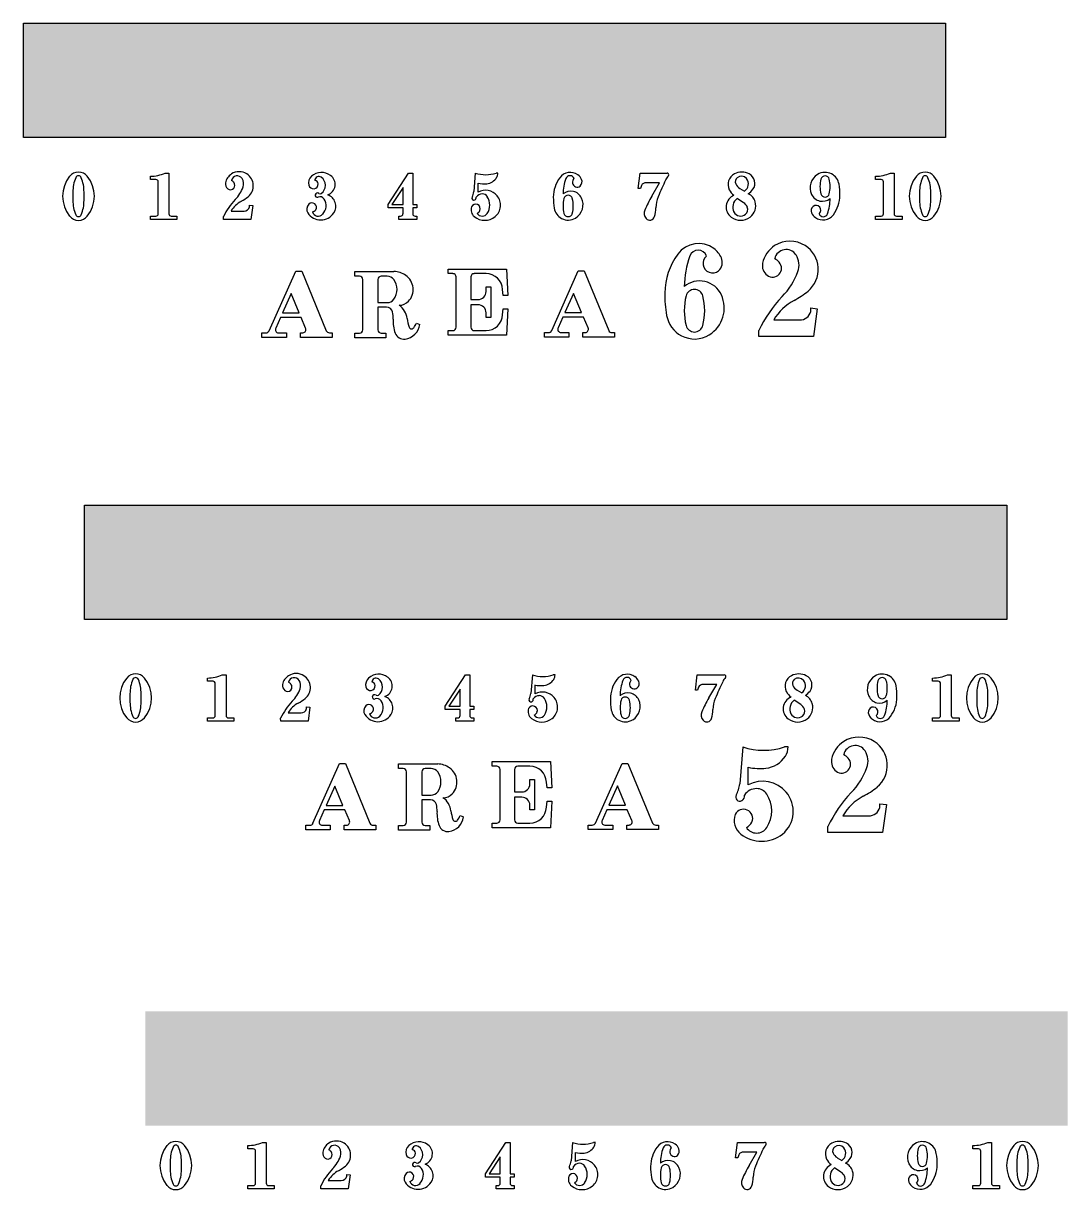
# Model space of a CAD drawing. Extents: x -30826 to 38793, y -30114 to 48793.
# Drawn here: x 15162 to 38793, y 10504 to 36911 of the extents above; entities that cross this region are included whole.
import ezdxf

# ---------------------------------------------------------------- set-up
doc = ezdxf.new("R2010")
doc.units = 13
doc.layers.add('APS_GEOMETRY', color=7, linetype='Continuous')

msp = doc.modelspace()

# ---------------------------------------------------------------- hatches: boundary and pattern name
at = {"true_color": 0xffffff}
h = msp.add_hatch(color=7, dxfattribs=at)
h.dxf.hatch_style = 1
h.paths.add_polyline_path([(36032, 36911), (15162, 36911), (15162, 34322), (36032, 34322)])
h = msp.add_hatch(color=7, dxfattribs=at)
h.dxf.hatch_style = 1
h.paths.add_polyline_path([(37415, 26005), (16545, 26005), (16545, 23416), (37415, 23416)])
h = msp.add_hatch(color=7, dxfattribs=at)
h.dxf.hatch_style = 1
h.paths.add_polyline_path([(38793, 14541), (17923, 14541), (17923, 11952), (38793, 11952)])

# ---------------------------------------------------------------- linework, layer by layer
for points in [[(15162, 36911), (36032, 36911), (36032, 34322), (15162, 34322)], [(16545, 26005), (37415, 26005), (37415, 23416), (16545, 23416)]]:
    msp.add_lwpolyline(points, close=True)
at = {"layer": 'APS_GEOMETRY', "ltscale": 1000}
for p, q in [((18036, 33374), (18036, 33447)), ((18162, 33374), (18036, 33374)), ((18215, 32597), (18215, 33321)), ((18372, 33521), (18456, 33521)), ((18456, 33521), (18456, 32597)), ((23417, 32807), (23879, 33521)), ((23879, 33521), (23973, 33521)), ((23973, 33521), (23973, 32807)), ((25388, 33521), (25356, 33101)), ((25451, 33090), (25451, 33290)), ((25902, 33521), (25860, 33521)), ((29076, 33174), (29118, 33521)), ((29118, 33521), (29727, 33521)), ((29559, 33300), (29255, 33300)), ((29381, 32996), (29559, 33300)), ((34446, 33374), (34446, 33447)), ((34572, 33374), (34446, 33374)), ((34625, 32597), (34625, 33321)), ((34782, 33521), (34866, 33521)), ((34866, 33521), (34866, 32597)), ((16284, 33090), (16284, 32901)), ((16536, 32901), (16536, 33090)), ((23753, 33195), (23501, 32807)), ((23753, 32807), (23753, 33195)), ((29129, 33174), (29076, 33174)), ((29150, 33237), (29129, 33174)), ((31377, 33174, 70000000), (31482, 33111, 70000000)), ((35443, 33090), (35443, 32901)), ((35695, 32901), (35695, 33090)), ((20281, 32754), (20281, 32796)), ((20281, 32796), (20354, 32786)), ((20354, 32786), (20312, 32471)), ((23417, 32733), (23417, 32807)), ((23501, 32807), (23753, 32807)), ((23973, 32807), (24068, 32807)), ((24068, 32807), (24068, 32733)), ((31461, 32849, 70000000), (31314, 32943, 70000000)), ((18036, 32471), (18036, 32544)), ((18036, 32544), (18162, 32544)), ((18509, 32544), (18635, 32544)), ((18635, 32544), (18635, 32471)), ((19693, 32471), (19693, 32539)), ((19861, 32660), (20155, 32660)), ((23753, 32733), (23417, 32733)), ((23658, 32471), (23658, 32544)), ((23658, 32544), (23700, 32544)), ((23753, 32597), (23753, 32733)), ((24068, 32733), (23973, 32733)), ((23973, 32733), (23973, 32597)), ((24026, 32544), (24068, 32544)), ((24068, 32544), (24068, 32471)), ((34446, 32471), (34446, 32544)), ((34446, 32544), (34572, 32544)), ((34919, 32544), (35045, 32544)), ((35045, 32544), (35045, 32471)), ((18635, 32471), (18036, 32471)), ((20312, 32471), (19693, 32471)), ((24068, 32471), (23658, 32471)), ((35045, 32471), (34446, 32471)), ((20725, 29950, -100000000), (21325, 31300, -100000000)), ((21325, 31300, -100000000), (21460, 31300, -100000000)), ((21460, 31300, -100000000), (22015, 29950, -100000000)), ((22661, 31187), (22661, 31292)), ((22661, 31292), (23546, 31292)), ((22766, 31187), (22661, 31187)), ((23396, 31187), (23261, 31187)), ((24777, 31243, -100000000), (24777, 31348, -100000000)), ((24777, 31348, -100000000), (26097, 31348, -100000000)), ((24882, 31243, -100000000), (24777, 31243, -100000000)), ((24957, 30028, -100000000), (24957, 31168, -100000000)), ((25287, 31168, -100000000), (25287, 30658, -100000000)), ((25632, 31243, -100000000), (25362, 31243, -100000000)), ((26097, 31348, -100000000), (26127, 30748, -100000000)), ((27117, 29955, -100000000), (27717, 31305, -100000000)), ((27717, 31305, -100000000), (27852, 31305, -100000000)), ((27852, 31305, -100000000), (28407, 29955, -100000000)), ((22841, 29972), (22841, 31112)), ((23186, 31112), (23186, 30587)), ((25632, 30838, -100000000), (25632, 30943, -100000000)), ((25632, 30943, -100000000), (25737, 30943, -100000000)), ((25737, 30943, -100000000), (25737, 30253, -100000000)), ((21220, 30790, -100000000), (21025, 30355, -100000000)), ((21400, 30355, -100000000), (21220, 30790, -100000000)), ((25287, 30658, -100000000), (25452, 30658, -100000000)), ((26022, 30748, -100000000), (26007, 30883, -100000000)), ((26127, 30748, -100000000), (26022, 30748, -100000000)), ((27612, 30795, -100000000), (27417, 30360, -100000000)), ((27792, 30360, -100000000), (27612, 30795, -100000000)), ((23186, 30587), (23396, 30587)), ((23381, 30482), (23186, 30482)), ((23186, 30482), (23186, 29972)), ((25452, 30538, -100000000), (25287, 30538, -100000000)), ((25287, 30538, -100000000), (25287, 30028, -100000000)), ((26007, 30313, -100000000), (26022, 30448, -100000000)), ((26022, 30448, -100000000), (26127, 30448, -100000000)), ((26127, 30448, -100000000), (26097, 29848, -100000000)), ((32981, 30386, -210000000), (32981, 30470, -210000000)), ((32981, 30470, -210000000), (33128, 30449, -210000000)), ((33128, 30449, -210000000), (33044, 29819, -210000000)), ((20980, 30250, -100000000), (20875, 30010, -100000000)), ((21445, 30250, -100000000), (20980, 30250, -100000000)), ((21025, 30355, -100000000), (21400, 30355, -100000000)), ((21550, 30010, -100000000), (21445, 30250, -100000000)), ((24056, 30122), (24131, 30092)), ((25632, 30253, -100000000), (25632, 30358, -100000000)), ((25737, 30253, -100000000), (25632, 30253, -100000000)), ((27372, 30255, -100000000), (27267, 30015, -100000000)), ((27837, 30255, -100000000), (27372, 30255, -100000000)), ((27417, 30360, -100000000), (27792, 30360, -100000000)), ((27942, 30015, -100000000), (27837, 30255, -100000000)), ((32141, 30197, -210000000), (32729, 30197, -210000000)), ((20560, 29800, -100000000), (20560, 29905, -100000000)), ((20560, 29905, -100000000), (20650, 29905, -100000000)), ((20935, 29905, -100000000), (21115, 29905, -100000000)), ((21115, 29905, -100000000), (21115, 29800, -100000000)), ((21430, 29800, -100000000), (21430, 29905, -100000000)), ((21430, 29905, -100000000), (21490, 29905, -100000000)), ((22090, 29905, -100000000), (22150, 29905, -100000000)), ((22150, 29905, -100000000), (22150, 29800, -100000000)), ((22661, 29792), (22661, 29897)), ((22661, 29897), (22766, 29897)), ((23261, 29897), (23366, 29897)), ((23366, 29897), (23366, 29792)), ((24777, 29848, -100000000), (24777, 29953, -100000000)), ((24777, 29953, -100000000), (24882, 29953, -100000000)), ((26097, 29848, -100000000), (24777, 29848, -100000000)), ((25362, 29953, -100000000), (25632, 29953, -100000000)), ((26952, 29805, -100000000), (26952, 29910, -100000000)), ((26952, 29910, -100000000), (27042, 29910, -100000000)), ((27327, 29910, -100000000), (27507, 29910, -100000000)), ((27507, 29910, -100000000), (27507, 29805, -100000000)), ((27822, 29805, -100000000), (27822, 29910, -100000000)), ((27822, 29910, -100000000), (27882, 29910, -100000000)), ((28482, 29910, -100000000), (28542, 29910, -100000000)), ((28542, 29910, -100000000), (28542, 29805, -100000000)), ((31805, 29819, -210000000), (31805, 29955, -210000000)), ((21115, 29800, -100000000), (20560, 29800, -100000000)), ((22150, 29800, -100000000), (21430, 29800, -100000000)), ((23366, 29792), (22661, 29792)), ((27507, 29805, -100000000), (26952, 29805, -100000000)), ((28542, 29805, -100000000), (27822, 29805, -100000000)), ((33044, 29819, -210000000), (31805, 29819, -210000000)), ((19328, 22014), (19328, 22088)), ((19454, 22014), (19328, 22014)), ((19506, 21237), (19506, 21962)), ((19664, 22161), (19748, 22161)), ((19748, 22161), (19748, 21237)), ((24708, 21447), (25170, 22161)), ((25170, 22161), (25265, 22161)), ((25265, 22161), (25265, 21447)), ((26680, 22161), (26648, 21741)), ((26743, 21731), (26743, 21930)), ((27194, 22161), (27152, 22161)), ((30368, 21815), (30410, 22161)), ((30410, 22161), (31019, 22161)), ((30851, 21941), (30546, 21941)), ((30672, 21636), (30851, 21941)), ((35738, 22014), (35738, 22088)), ((35864, 22014), (35738, 22014)), ((35917, 21237), (35917, 21962)), ((36074, 22161), (36158, 22161)), ((36158, 22161), (36158, 21237)), ((17575, 21731), (17575, 21542)), ((17827, 21542), (17827, 21731)), ((25044, 21836), (24792, 21447)), ((25044, 21447), (25044, 21836)), ((30420, 21815), (30368, 21815)), ((30441, 21878), (30420, 21815)), ((32669, 21815, 70000000), (32774, 21752, 70000000)), ((36734, 21731), (36734, 21542)), ((36986, 21542), (36986, 21731)), ((21573, 21395), (21573, 21437)), ((21573, 21437), (21646, 21426)), ((21646, 21426), (21604, 21111)), ((24708, 21374), (24708, 21447)), ((24792, 21447), (25044, 21447)), ((25265, 21447), (25359, 21447)), ((25359, 21447), (25359, 21374)), ((32753, 21489, 70000000), (32606, 21584, 70000000)), ((19328, 21111), (19328, 21185)), ((19328, 21185), (19454, 21185)), ((19800, 21185), (19926, 21185)), ((19926, 21185), (19926, 21111)), ((20985, 21111), (20984, 21179)), ((21153, 21300), (21447, 21300)), ((25044, 21374), (24708, 21374)), ((24950, 21111), (24950, 21185)), ((24950, 21185), (24992, 21185)), ((25044, 21237), (25044, 21374)), ((25359, 21374), (25265, 21374)), ((25265, 21374), (25265, 21237)), ((25317, 21185), (25359, 21185)), ((25359, 21185), (25359, 21111)), ((35738, 21111), (35738, 21185)), ((35738, 21185), (35864, 21185)), ((36211, 21185), (36337, 21185)), ((36337, 21185), (36337, 21111)), ((19926, 21111), (19328, 21111)), ((21604, 21111), (20985, 21111)), ((25359, 21111), (24950, 21111)), ((36337, 21111), (35738, 21111)), ((31439, 20529, -40000000), (31376, 19689, -40000000)), ((32468, 20529, -40000000), (32384, 20529, -40000000)), ((21716, 18800), (22316, 20150)), ((22316, 20150), (22451, 20150)), ((22451, 20150), (23006, 18800)), ((23653, 20038, 100000000), (23653, 20143, 100000000)), ((23653, 20143, 100000000), (24538, 20143, 100000000)), ((25768, 20093), (25768, 20198)), ((25768, 20198), (27088, 20198)), ((25873, 20093), (25768, 20093)), ((26623, 20093), (26353, 20093)), ((27088, 20198), (27118, 19598)), ((28109, 18805), (28709, 20155)), ((28709, 20155), (28844, 20155)), ((28844, 20155), (29399, 18805)), ((23758, 20038, 100000000), (23653, 20038, 100000000)), ((23833, 18823, 100000000), (23833, 19963, 100000000)), ((24178, 19963, 100000000), (24178, 19438, 100000000)), ((24388, 20038, 100000000), (24253, 20038, 100000000)), ((25948, 18878), (25948, 20018)), ((26278, 20018), (26278, 19508)), ((31565, 19668, -40000000), (31565, 20067, -40000000)), ((22211, 19640), (22016, 19205)), ((22391, 19205), (22211, 19640)), ((26623, 19688), (26623, 19793)), ((26623, 19793), (26728, 19793)), ((26728, 19793), (26728, 19103)), ((27013, 19598), (26998, 19733)), ((27118, 19598), (27013, 19598)), ((28604, 19645), (28409, 19210)), ((28784, 19210), (28604, 19645)), ((24178, 19438, 100000000), (24388, 19438, 100000000)), ((24373, 19333, 100000000), (24178, 19333, 100000000)), ((24178, 19333, 100000000), (24178, 18823, 100000000)), ((26278, 19508), (26443, 19508)), ((26443, 19388), (26278, 19388)), ((26278, 19388), (26278, 18878)), ((26998, 19163), (27013, 19298)), ((27013, 19298), (27118, 19298)), ((27118, 19298), (27088, 18698)), ((21971, 19100), (21866, 18860)), ((22436, 19100), (21971, 19100)), ((22016, 19205), (22391, 19205)), ((22541, 18860), (22436, 19100)), ((26623, 19103), (26623, 19208)), ((26728, 19103), (26623, 19103)), ((28364, 19105), (28259, 18865)), ((28829, 19105), (28364, 19105)), ((28409, 19210), (28784, 19210)), ((28934, 18865), (28829, 19105)), ((34543, 19158, 100000000), (34543, 19242, 100000000)), ((34543, 19242, 100000000), (34690, 19221, 100000000)), ((34690, 19221, 100000000), (34606, 18591, 100000000)), ((21551, 18650), (21551, 18755)), ((21551, 18755), (21641, 18755)), ((21926, 18755), (22106, 18755)), ((22106, 18755), (22106, 18650)), ((22421, 18650), (22421, 18755)), ((22421, 18755), (22481, 18755)), ((23081, 18755), (23141, 18755)), ((23141, 18755), (23141, 18650)), ((25048, 18973, 100000000), (25123, 18943, 100000000)), ((25768, 18698), (25768, 18803)), ((25768, 18803), (25873, 18803)), ((26353, 18803), (26623, 18803)), ((27944, 18655), (27944, 18760)), ((27944, 18760), (28034, 18760)), ((28319, 18760), (28499, 18760)), ((28499, 18760), (28499, 18655)), ((28814, 18655), (28814, 18760)), ((28814, 18760), (28874, 18760)), ((29474, 18760), (29534, 18760)), ((29534, 18760), (29534, 18655)), ((33703, 18969, 100000000), (34291, 18969, 100000000)), ((22106, 18650), (21551, 18650)), ((23141, 18650), (22421, 18650)), ((23653, 18643, 100000000), (23653, 18748, 100000000)), ((23653, 18748, 100000000), (23758, 18748, 100000000)), ((24358, 18643, 100000000), (23653, 18643, 100000000)), ((24253, 18748, 100000000), (24358, 18748, 100000000)), ((24358, 18748, 100000000), (24358, 18643, 100000000)), ((27088, 18698), (25768, 18698)), ((28499, 18655), (27944, 18655)), ((29534, 18655), (28814, 18655)), ((33367, 18591, 100000000), (33367, 18727, 100000000)), ((34606, 18591, 100000000), (33367, 18591, 100000000)), ((20238, 11427), (20238, 11501)), ((20364, 11427), (20238, 11427)), ((20417, 10650), (20417, 11375)), ((20574, 11574), (20658, 11574)), ((20658, 11574), (20658, 10650)), ((25619, 10860), (26081, 11574)), ((26081, 11574), (26175, 11574)), ((26175, 11574), (26175, 10860)), ((27590, 11574), (27559, 11154)), ((28105, 11574), (28063, 11574)), ((31278, 11228), (31320, 11574)), ((31320, 11574), (31929, 11574)), ((36649, 11427), (36649, 11501)), ((36775, 11427), (36649, 11427)), ((36827, 10650), (36827, 11375)), ((36985, 11574), (37069, 11574)), ((37069, 11574), (37069, 10650)), ((18486, 11144), (18486, 10955)), ((18738, 10955), (18738, 11144)), ((25955, 11249), (25703, 10860)), ((25955, 10860), (25955, 11249)), ((27653, 11144), (27653, 11343)), ((31331, 11228), (31278, 11228)), ((31352, 11291), (31331, 11228)), ((31761, 11354), (31457, 11354)), ((31583, 11049), (31761, 11354)), ((33579, 11228, 70000000), (33684, 11165, 70000000)), ((37645, 11144), (37645, 10955)), ((37897, 10955), (37897, 11144)), ((22483, 10808), (22483, 10850)), ((22483, 10850), (22557, 10839)), ((22557, 10839), (22515, 10524)), ((25619, 10787), (25619, 10860)), ((25703, 10860), (25955, 10860)), ((26175, 10860), (26270, 10860)), ((26270, 10860), (26270, 10787)), ((33663, 10902, 70000000), (33516, 10997, 70000000)), ((20238, 10524), (20238, 10598)), ((20238, 10598), (20364, 10598)), ((20711, 10598), (20837, 10598)), ((20837, 10598), (20837, 10524)), ((21895, 10524), (21895, 10592)), ((22063, 10713), (22357, 10713)), ((25955, 10787), (25619, 10787)), ((25860, 10524), (25860, 10598)), ((25860, 10598), (25902, 10598)), ((25955, 10650), (25955, 10787)), ((26270, 10787), (26175, 10787)), ((26175, 10787), (26175, 10650)), ((26228, 10598), (26270, 10598)), ((26270, 10598), (26270, 10524)), ((36649, 10524), (36649, 10598)), ((36649, 10598), (36775, 10598)), ((37121, 10598), (37247, 10598)), ((37247, 10598), (37247, 10524)), ((20837, 10524), (20238, 10524)), ((22515, 10524), (21895, 10524)), ((26270, 10524), (25860, 10524)), ((37247, 10524), (36649, 10524))]:
    msp.add_line(p, q, dxfattribs=at)
for centre, radius, start, end in [((16410, 33283), 258, 39.4246, 140.5742), ((20045, 33228), 323, 57.5159, 122.4861), ((31419, 33176, 70000000), 365, 62.5665, 117.4358), ((33302, 33222, 70000000), 315, 61.9351, 121.8855), ((35569, 33283), 258, 39.4246, 140.5742), ((16767, 32996), 717, 140.978, 219.022), ((17102, 33101), 818, 157.3554, 180.7336), ((16410, 33390), 68.1, 22.4033, 157.5972), ((15717, 33101), 818, 359.2637, 22.6421), ((16052, 32996), 717, 320.9786, 39.0222), ((18011, 34365), 918, 271.5435, 293.1341), ((18162, 33322), 52.2, 359.7005, 90.3046), ((19872, 33275), 139, 169.3831, 232.6883), ((20037, 33240), 308, 122.4778, 168.7585), ((19848, 33244), 101, 232.83, 41.4123), ((20001, 33323), 133, 32.8971, 166.8312), ((19777, 33182), 196, 41.4311, 61.2341), ((19935, 33279), 212, 339.7593, 32.9212), ((20048, 33231), 318, 309.2954, 57.7117), ((21819, 33295), 204, 131.6561, 193.2898), ((21724, 33272), 107, 193.2578, 3.8034), ((21911, 33192), 342, 53.7708, 131.8132), ((21849, 33352), 92.1, 53.456, 179.6753), ((21752, 33274), 78.6, 3.5851, 86.4052), ((21768, 33243), 229, 306.5093, 53.4905), ((21964, 33265), 253, 290.0746, 53.6638), ((25624, 34216), 734, 251.2211, 288.7777), ((25581, 33856), 581, 257.0875, 276.8888), ((25613, 33586), 308, 276.8946, 326.626), ((25715, 33520), 187, 326.281, 0.3156), ((27910, 32968), 756, 143.6671, 179.4651), ((27537, 33239), 295, 54.2129, 143.2789), ((28398, 33041), 1024, 159.7935, 179.5949), ((27532, 33359), 101, 20.5623, 159.436), ((27694, 33311), 108, 129.0946, 309.0946), ((27559, 33272), 256, 23.4103, 53.9084), ((27673, 33323), 131, 312.9406, 22.8714), ((29245, 33198), 103, 84.3647, 157.5628), ((35611, 30508), 6568, 154.2316, 157.8405), ((30059, 33190), 403, 138.2047, 154.4181), ((29730, 33483), 37.9, 318.3432, 94.7888), ((31375, 33263, 70000000), 268, 117.5391, 206.6032), ((31385, 33328, 70000000), 113, 128.7858, 205.224), ((31501, 33381, 70000000), 241, 204.9714, 239.0062), ((31408, 33299, 70000000), 150, 39.7575, 128.8194), ((31374, 33272, 70000000), 194, 303.9833, 39.1627), ((31479, 33290, 70000000), 236, 324.5354, 62.7195), ((33323, 33187, 70000000), 357, 121.7716, 204.5865), ((33865, 33217, 70000000), 677, 165.6392, 194.3612), ((33304, 33361, 70000000), 97.5, 14.1252, 165.8748), ((32742, 33217, 70000000), 677, 345.639, 14.361), ((33304, 33217, 70000000), 319, 9.4445, 62.6087), ((34422, 34365), 918, 271.5435, 293.1341), ((34573, 33322), 52.2, 359.7005, 90.3046), ((35926, 32996), 717, 140.978, 219.022), ((36261, 33101), 818, 157.3554, 180.7336), ((35569, 33390), 68.1, 22.4033, 157.5972), ((34877, 33101), 818, 359.2637, 22.6421), ((35211, 32996), 717, 320.9786, 39.0222), ((19410, 33464), 769, 315.223, 340.3853), ((21812, 33018), 46.2, 167.7312, 292.6446), ((21819, 33017), 53.1, 52.8446, 168.2719), ((21877, 33094), 44, 233.3907, 306.5921), ((21955, 32768), 277, 327.1248, 69.7475), ((24975, 33158), 386, 331.663, 351.464), ((25543, 32889), 159, 89.1721, 147.4334), ((25614, 32783), 348, 39.9377, 117.9798), ((25543, 32906), 143, 33.9535, 88.824), ((27548, 32842), 270, 24.551, 130.0882), ((27490, 32920), 97.5, 14.1267, 165.8733), ((27694, 33311), 108, 309.0946410001939, 309.0946429999847), ((31353, 32752, 70000000), 288, 112.9442, 232.5058), ((31470, 33315, 70000000), 376, 207.2247, 232.3882), ((31287, 33432, 70000000), 474, 305.9917, 324.0003), ((31460, 32796, 70000000), 274, 15.6984, 67.149), ((33245, 33151, 70000000), 270, 204.551, 310.0882), ((33304, 33073, 70000000), 97.5, 194.1267, 345.8733), ((32883, 33025, 70000000), 756, 323.6671, 359.4651), ((32299, 33033, 70000000), 1341, 359.354, 10.1733), ((17102, 32891), 818, 179.2651, 202.6435), ((15717, 32891), 818, 337.3554, 0.7336), ((21061, 31883), 1517, 136.7663, 154.4031), ((20381, 32346), 607, 118.4204, 148.9166), ((19616, 33765), 1004, 298.2781, 309.0976), ((20160, 32785), 125, 267.8483, 345.8915), ((21733, 32705), 159, 134.9731, 213.0136), ((21692, 32745), 102, 327.9947, 134.6889), ((21873, 32872), 112, 33.0769, 112.7216), ((21731, 32780), 281, 316.5861, 33.022), ((25484, 32687), 192, 159.3478, 232.545), ((25398, 32712), 103, 336.5804, 155.4953), ((25355, 32953), 46.4, 151.4036, 298.5935), ((25348, 32966), 61.5, 298.4677, 8.4017), ((25373, 32796), 344, 326.6842, 33.3155), ((25627, 32791), 334, 309.6171, 40.2247), ((28495, 32960), 1341, 179.354, 190.1733), ((28051, 32775), 677, 165.639, 194.361), ((26928, 32775), 677, 345.6392, 14.3612), ((27470, 32806), 357, 301.7716, 24.5865), ((31800, 31589), 2798, 149.8265, 157.0423), ((30162, 32722), 687, 157.4358, 179.0267), ((31455, 32748, 70000000), 241, 125.8127, 207.0465), ((31349, 32673, 70000000), 209, 19.8865, 57.4435), ((31410, 32782, 70000000), 325, 307.4235, 15.7082), ((33120, 32670, 70000000), 131, 132.9406, 202.8714), ((33099, 32682, 70000000), 108, 309.0946, 129.0946), ((32395, 32951, 70000000), 1024, 339.7935, 359.5949), ((36261, 32891), 818, 179.2651, 202.6435), ((34877, 32891), 818, 337.3554, 0.7336), ((16410, 32708), 258, 219.4241, 320.5759), ((16410, 32602), 68.1, 202.4119, 337.5881), ((18162, 32597), 52.2, 269.6962, 0.3038), ((18508, 32597), 52.2, 179.7005, 270.3046), ((21893, 32809), 350, 212.9674, 327.0321), ((21677, 32755), 119, 283.2657, 327.8129), ((21835, 32682), 138, 198.0954, 316.2961), ((23700, 32597), 52.2, 269.6962, 0.3038), ((24025, 32597), 52.2, 179.7005, 270.3046), ((25603, 32834), 382, 231.782, 308.2179), ((25364, 32736), 145, 297.1011, 332.8989), ((25545, 32684), 139, 213.6642, 326.3321), ((27489, 32775), 319, 189.4445, 242.6087), ((27491, 32770), 315, 241.9351, 301.8855), ((27490, 32631), 97.5, 194.1252, 345.8748), ((29387, 32611), 178, 156.9767, 221.9468), ((29338, 32565), 111, 221.393, 343.6587), ((28671, 32758), 805, 343.8223, 358.2399), ((31393, 32805, 70000000), 354, 232.5892, 307.4089), ((31393, 32718, 70000000), 171, 207.3768, 310.0025), ((31411, 32695, 70000000), 142, 310.1014, 20.0305), ((33234, 32720, 70000000), 256, 203.4103, 233.9084), ((33256, 32753, 70000000), 295, 234.2129, 323.2789), ((33262, 32633, 70000000), 101, 200.5623, 339.436), ((34573, 32597), 52.2, 269.6962, 0.3038), ((34919, 32597), 52.2, 179.7005, 270.3046), ((35569, 32708), 258, 219.4241, 320.5759), ((35569, 32602), 68.1, 202.4119, 337.5881), ((32509, 31333, -210000000), 645, 57.5159, 122.4861), ((30444, 31332, -140000000), 591, 54.2129, 143.2789), ((30432, 31573, -140000000), 202, 20.5623, 159.436), ((30488, 31398, -140000000), 511, 23.4103, 53.9084), ((32493, 31358, -210000000), 615, 122.4778, 168.7585), ((32422, 31523, -210000000), 266, 32.8971, 166.8312), ((32516, 31340, -210000000), 635, 309.2954, 57.7117), ((31189, 30789, -140000000), 1513, 143.6671, 179.4651), ((32166, 30936, -140000000), 2048, 159.7935, 179.5949), ((30758, 31475, -140000000), 216, 129.0946, 309.0946), ((30716, 31499, -140000000), 262, 312.9406, 22.8714), ((32163, 31427, -210000000), 279, 169.3831, 232.6883), ((32116, 31366, -210000000), 202, 232.83, 41.4123), ((31974, 31241, -210000000), 391, 41.4311, 61.2341), ((32289, 31436, -210000000), 425, 339.7593, 32.9212), ((22767, 31113), 74.6, 359.7005, 90.3046), ((23261, 31113), 74.6, 89.6962, 180.3038), ((23396, 31000), 187, 36.8542, 90.016), ((23526, 30781), 512, 55.4326, 87.6997), ((23593, 30884), 389, 316.7635, 54.9493), ((24882, 31168, -100000000), 74.6, 359.7005, 90.3046), ((25361, 31168, -100000000), 74.6, 89.7005, 180.3046), ((25631, 30867, -100000000), 376, 2.4111, 89.9279), ((30758, 31475, -140000000), 216, 309.094640999872, 309.0946429996703), ((31239, 31806, -210000000), 1538, 315.223, 340.3853), ((23243, 30887), 377, 323.4016, 36.5992), ((30465, 30537, -140000000), 541, 24.551, 130.0882), ((23396, 30775), 187, 269.9817, 323.1466), ((25453, 30837, -100000000), 179, 269.6976, 0.3046), ((32358, 30773, -140000000), 2682, 179.354, 190.1733), ((31472, 30404, -140000000), 1355, 165.639, 194.361), ((30348, 30693, -140000000), 195, 14.1267, 165.8733), ((29225, 30404, -140000000), 1355, 345.6392, 14.3612), ((30309, 30465, -140000000), 713, 301.7716, 24.5865), ((34541, 28644, -210000000), 3034, 136.7663, 154.4031), ((33181, 29570, -210000000), 1214, 118.4204, 148.9166), ((31652, 32407, -210000000), 2008, 298.2781, 309.0976), ((23382, 30344), 138, 13.9112, 90.3447), ((23003, 30248), 529, 356.1892, 14.1987), ((23666, 30818), 291, 270.0584, 316.3385), ((23419, 30175), 430, 6.9601, 54.9681), ((25453, 30359, -100000000), 179, 359.6976, 90.3046), ((32739, 30447, -210000000), 250, 267.8483, 345.8915), ((24315, 30164), 785, 176.4415, 199.8193), ((24751, 30333), 910, 186.6841, 199.3036), ((23472, 30387), 641, 324.8435, 335.6627), ((25631, 30329, -100000000), 376, 270.0732, 357.5892), ((30348, 30404, -140000000), 638, 189.4445, 242.6087), ((20655, 29981, -100000000), 76.3, 265.999, 335.9285), ((20934, 29974, -100000000), 69.5, 149.298, 270.1958), ((21481, 29979, -100000000), 75.2, 276.7681, 23.745), ((22090, 29990, -100000000), 85.4, 208.2196, 269.8559), ((22767, 29972), 74.6, 269.6962, 0.3038), ((23261, 29972), 74.6, 179.7005, 270.3046), ((23772, 29969), 208, 200.0155, 278.0566), ((23751, 30143), 384, 277.5887, 352.4102), ((23948, 30052), 59.8, 199.3956, 324.3413), ((24882, 30028, -100000000), 74.6, 269.6962, 0.3038), ((25361, 30028, -100000000), 74.6, 179.7005, 270.3046), ((27047, 29986, -100000000), 76.3, 265.999, 335.9285), ((27327, 29979, -100000000), 69.5, 149.298, 270.1958), ((27873, 29984, -100000000), 75.2, 276.7681, 23.745), ((28482, 29995, -100000000), 85.4, 208.2196, 269.8559), ((30351, 30394, -140000000), 631, 241.9351, 301.8855), ((30348, 30116, -140000000), 195, 194.1252, 345.8748), ((21336, 21868), 323, 57.5159, 122.4861), ((18059, 21636), 717, 140.978, 219.022), ((17701, 21924), 258, 39.4246, 140.5742), ((18393, 21741), 818, 157.3554, 180.7336), ((17701, 22030), 68.1, 22.4033, 157.5972), ((17009, 21741), 818, 359.2637, 22.6421), ((17344, 21636), 717, 320.9786, 39.0222), ((19303, 23005), 918, 271.5435, 293.1341), ((19454, 21962), 52.2, 359.7005, 90.3046), ((21164, 21915), 139, 169.3831, 232.6883), ((21328, 21881), 308, 122.4778, 168.7585), ((21140, 21884), 101, 232.83, 41.4123), ((21293, 21963), 133, 32.8971, 166.8312), ((21069, 21822), 196, 41.4311, 61.2341), ((21226, 21920), 212, 339.7593, 32.9212), ((21340, 21871), 318, 309.2954, 57.7117), ((23111, 21935), 204, 131.6561, 193.2898), ((23016, 21913), 107, 193.2578, 3.8034), ((23203, 21832), 342, 53.7708, 131.8132), ((23141, 21993), 92.1, 53.456, 179.6753), ((23043, 21915), 78.6, 3.5851, 86.4052), ((23059, 21883), 229, 306.5093, 53.4905), ((23256, 21905), 253, 290.0746, 53.6638), ((26916, 22856), 734, 251.2211, 288.7777), ((26872, 22496), 581, 257.0875, 276.8888), ((26905, 22226), 308, 276.8946, 326.626), ((27007, 22160), 187, 326.281, 0.3156), ((29201, 21608), 756, 143.6671, 179.4651), ((28829, 21879), 295, 54.2129, 143.2789), ((29690, 21681), 1024, 159.7935, 179.5949), ((28823, 22000), 101, 20.5623, 159.436), ((28986, 21951), 108, 129.0946, 309.0946), ((28851, 21913), 256, 23.4103, 53.9084), ((28965, 21963), 131, 312.9406, 22.8714), ((30536, 21838), 103, 84.3647, 157.5628), ((36903, 19148), 6568, 154.2316, 157.8405), ((31351, 21830), 403, 138.2047, 154.4181), ((31022, 22123), 37.9, 318.3432, 94.7888), ((32666, 21903, 70000000), 268, 117.5391, 206.6032), ((32711, 21816, 70000000), 365, 62.5665, 117.4358), ((32677, 21968, 70000000), 113, 128.7858, 205.224), ((32793, 22021, 70000000), 241, 204.9714, 239.0062), ((32700, 21939, 70000000), 150, 39.7575, 128.8194), ((32665, 21913, 70000000), 194, 303.9833, 39.1627), ((32771, 21930, 70000000), 236, 324.5354, 62.7195), ((34615, 21827, 70000000), 357, 121.7716, 204.5865), ((34594, 21863, 70000000), 315, 61.9351, 121.8855), ((35157, 21857, 70000000), 677, 165.6392, 194.3612), ((34595, 22002, 70000000), 97.5, 14.1252, 165.8748), ((34034, 21857, 70000000), 677, 345.639, 14.361), ((34595, 21858, 70000000), 319, 9.4445, 62.6087), ((35713, 23005), 918, 271.5435, 293.1341), ((35864, 21962), 52.2, 359.7005, 90.3046), ((37218, 21636), 717, 140.978, 219.022), ((36860, 21924), 258, 39.4246, 140.5742), ((37553, 21741), 818, 157.3554, 180.7336), ((36860, 22030), 68.1, 22.4033, 157.5972), ((36168, 21741), 818, 359.2637, 22.6421), ((36503, 21636), 717, 320.9786, 39.0222), ((20701, 22104), 769, 315.223, 340.3853), ((23104, 21658), 46.2, 167.7312, 292.6446), ((23111, 21657), 53.1, 52.8446, 168.2719), ((23169, 21734), 44, 233.3907, 306.5921), ((23247, 21408), 277, 327.1248, 69.7475), ((26266, 21798), 386, 331.663, 351.464), ((26835, 21529), 159, 89.1721, 147.4334), ((26906, 21423), 348, 39.9377, 117.9798), ((26834, 21546), 143, 33.9535, 88.824), ((28840, 21482), 270, 24.551, 130.0882), ((28781, 21560), 97.5, 14.1267, 165.8733), ((28986, 21951), 108, 309.0946410001964, 309.0946429999841), ((32644, 21392, 70000000), 288, 112.9442, 232.5058), ((32762, 21955, 70000000), 376, 207.2247, 232.3882), ((32579, 22072, 70000000), 474, 305.9917, 324.0003), ((32751, 21436, 70000000), 274, 15.6984, 67.149), ((34537, 21791, 70000000), 270, 204.551, 310.0882), ((34595, 21713, 70000000), 97.5, 194.1267, 345.8733), ((34175, 21665, 70000000), 756, 323.6671, 359.4651), ((33590, 21673, 70000000), 1341, 359.354, 10.1733), ((18393, 21531), 818, 179.2651, 202.6435), ((17009, 21531), 818, 337.3554, 0.7336), ((22352, 20524), 1517, 136.7663, 154.4031), ((21673, 20987), 607, 118.4204, 148.9166), ((20908, 22405), 1004, 298.2781, 309.0976), ((21451, 21425), 125, 267.8483, 345.8915), ((23024, 21345), 159, 134.9731, 213.0136), ((22983, 21385), 102, 327.9947, 134.6889), ((23165, 21512), 112, 33.0769, 112.7216), ((23023, 21420), 281, 316.5861, 33.022), ((26776, 21327), 192, 159.3478, 232.545), ((26690, 21352), 103, 336.5804, 155.4953), ((26647, 21593), 46.4, 151.4036, 298.5935), ((26640, 21606), 61.5, 298.4677, 8.4017), ((26665, 21437), 344, 326.6842, 33.3155), ((26918, 21431), 334, 309.6171, 40.2247), ((29786, 21600), 1341, 179.354, 190.1733), ((29343, 21416), 677, 165.639, 194.361), ((28220, 21416), 677, 345.6392, 14.3612), ((28762, 21446), 357, 301.7716, 24.5865), ((33091, 20230), 2798, 149.8265, 157.0423), ((31454, 21362), 687, 157.4358, 179.0267), ((32746, 21389, 70000000), 241, 125.8127, 207.0465), ((32640, 21313, 70000000), 209, 19.8865, 57.4435), ((32702, 21422, 70000000), 325, 307.4235, 15.7082), ((34412, 21310, 70000000), 131, 132.9406, 202.8714), ((34391, 21322, 70000000), 108, 309.0946, 129.0946), ((33687, 21592, 70000000), 1024, 339.7935, 359.5949), ((37553, 21531), 818, 179.2651, 202.6435), ((36168, 21531), 818, 337.3554, 0.7336), ((17701, 21349), 258, 219.4241, 320.5759), ((17701, 21242), 68.1, 202.4119, 337.5881), ((19454, 21237), 52.2, 269.6962, 0.3038), ((19800, 21237), 52.2, 179.7005, 270.3046), ((23185, 21449), 350, 212.9674, 327.0321), ((22969, 21395), 119, 283.2657, 327.8129), ((23127, 21322), 138, 198.0954, 316.2961), ((24992, 21237), 52.2, 269.6962, 0.3038), ((25317, 21237), 52.2, 179.7005, 270.3046), ((26895, 21474), 382, 231.782, 308.2179), ((26656, 21377), 145, 297.1011, 332.8989), ((26837, 21325), 139, 213.6642, 326.3321), ((28781, 21415), 319, 189.4445, 242.6087), ((28783, 21410), 315, 241.9351, 301.8855), ((28781, 21271), 97.5, 194.1252, 345.8748), ((30679, 21251), 178, 156.9767, 221.9468), ((30629, 21205), 111, 221.393, 343.6587), ((29962, 21398), 805, 343.8223, 358.2399), ((32684, 21445, 70000000), 354, 232.5892, 307.4089), ((32684, 21358, 70000000), 171, 207.3768, 310.0025), ((32703, 21335, 70000000), 142, 310.1014, 20.0305), ((34525, 21360, 70000000), 256, 203.4103, 233.9084), ((34547, 21394, 70000000), 295, 234.2129, 323.2789), ((34553, 21273, 70000000), 101, 200.5623, 339.436), ((35864, 21237), 52.2, 269.6962, 0.3038), ((36210, 21237), 52.2, 179.7005, 270.3046), ((36860, 21349), 258, 219.4241, 320.5759), ((36860, 21242), 68.1, 202.4119, 337.5881), ((34055, 20130, 100000000), 615, 122.4778, 168.7585), ((34071, 20105, 100000000), 645, 57.5159, 122.4861), ((34078, 20112, 100000000), 635, 309.2954, 57.7117), ((31912, 21919, -40000000), 1468, 251.2211, 288.7777), ((32093, 20527, -40000000), 375, 326.281, 0.3156), ((33984, 20294, 100000000), 266, 32.8971, 166.8312), ((33536, 20012, 100000000), 391, 41.4311, 61.2341), ((33851, 20208, 100000000), 425, 339.7593, 32.9212), ((24517, 19631, 100000000), 512, 55.4326, 87.6997), ((25874, 20019), 74.6, 359.7005, 90.3046), ((26353, 20019), 74.6, 89.7005, 180.3046), ((26623, 19717), 376, 2.4111, 89.9279), ((31890, 20658, -40000000), 617, 276.8946, 326.626), ((33725, 20199, 100000000), 279, 169.3831, 232.6883), ((33678, 20138, 100000000), 202, 232.83, 41.4123), ((23758, 19963, 100000000), 74.6, 359.7005, 90.3046), ((24253, 19963, 100000000), 74.6, 89.6962, 180.3038), ((24388, 19850, 100000000), 187, 36.8542, 90.016), ((24235, 19738, 100000000), 377, 323.4016, 36.5992), ((24584, 19734, 100000000), 389, 316.7635, 54.9493), ((31825, 21200, -40000000), 1162, 257.0875, 276.8888), ((32801, 20577, 100000000), 1538, 315.223, 340.3853), ((26444, 19687), 179, 269.6976, 0.3046), ((30612, 19804, -40000000), 772, 331.663, 351.464), ((31749, 19266, -40000000), 318, 89.1721, 147.4334), ((31892, 19053, -40000000), 697, 39.9377, 117.9798), ((31748, 19299, -40000000), 286, 33.9535, 88.824), ((33214, 21178, 100000000), 2008, 298.2781, 309.0976), ((24374, 19194, 100000000), 138, 13.9112, 90.3447), ((24388, 19625, 100000000), 187, 269.9817, 323.1466), ((24658, 19668, 100000000), 291, 270.0584, 316.3385), ((24411, 19026, 100000000), 430, 6.9601, 54.9681), ((26444, 19209), 179, 359.6976, 90.3046), ((31374, 19393, -40000000), 92.9, 151.4036, 298.5935), ((31359, 19419, -40000000), 123, 298.4677, 8.4017), ((31410, 19080, -40000000), 688, 326.6842, 33.3155), ((31916, 19069, -40000000), 667, 309.6171, 40.2247), ((36103, 17416, 100000000), 3034, 136.7663, 154.4031), ((34743, 18342, 100000000), 1214, 118.4204, 148.9166), ((23995, 19098, 100000000), 529, 356.1892, 14.1987), ((25307, 19014, 100000000), 785, 176.4415, 199.8193), ((25742, 19184, 100000000), 910, 186.6841, 199.3036), ((26623, 19179), 376, 270.0732, 357.5892), ((31459, 18910, -40000000), 207, 336.5804, 155.4953), ((34301, 19219, 100000000), 250, 267.8483, 345.8915), ((21647, 18831), 76.3, 265.999, 335.9285), ((21926, 18824), 69.5, 149.298, 270.1958), ((22472, 18830), 75.2, 276.7681, 23.745), ((23081, 18840), 85.4, 208.2196, 269.8559), ((23758, 18822, 100000000), 74.6, 269.6962, 0.3038), ((24253, 18822, 100000000), 74.6, 179.7005, 270.3046), ((24742, 18993, 100000000), 384, 277.5887, 352.4102), ((24939, 18903, 100000000), 59.8, 199.3956, 324.3413), ((24464, 19237, 100000000), 641, 324.8435, 335.6627), ((25874, 18878), 74.6, 269.6962, 0.3038), ((26353, 18878), 74.6, 179.7005, 270.3046), ((28039, 18836), 76.3, 265.999, 335.9285), ((28319, 18829), 69.5, 149.298, 270.1958), ((28865, 18835), 75.2, 276.7681, 23.745), ((29474, 18845), 85.4, 208.2196, 269.8559), ((31631, 18861, -40000000), 385, 159.3478, 232.545), ((31391, 18960, -40000000), 290, 297.1011, 332.8989), ((24764, 18819, 100000000), 208, 200.0155, 278.0566), ((31869, 19155, -40000000), 764, 231.782, 308.2179), ((31754, 18856, -40000000), 278, 213.6642, 326.3321), ((18969, 11049), 717, 140.978, 219.022), ((18612, 11337), 258, 39.4246, 140.5742), ((19304, 11154), 818, 157.3554, 180.7336), ((18612, 11443), 68.1, 22.4033, 157.5972), ((17920, 11154), 818, 359.2637, 22.6421), ((18254, 11049), 717, 320.9786, 39.0222), ((20214, 12419), 918, 271.5435, 293.1341), ((20365, 11375), 52.2, 359.7005, 90.3046), ((22239, 11294), 308, 122.4778, 168.7585), ((22051, 11298), 101, 232.83, 41.4123), ((22247, 11281), 323, 57.5159, 122.4861), ((22203, 11376), 133, 32.8971, 166.8312), ((21980, 11235), 196, 41.4311, 61.2341), ((22137, 11333), 212, 339.7593, 32.9212), ((22250, 11285), 318, 309.2954, 57.7117), ((24021, 11348), 204, 131.6561, 193.2898), ((24114, 11246), 342, 53.7708, 131.8132), ((24051, 11406), 92.1, 53.456, 179.6753), ((23954, 11328), 78.6, 3.5851, 86.4052), ((23970, 11296), 229, 306.5093, 53.4905), ((24166, 11318), 253, 290.0746, 53.6638), ((27826, 12269), 734, 251.2211, 288.7777), ((27816, 11639), 308, 276.8946, 326.626), ((27917, 11573), 187, 326.281, 0.3156), ((30112, 11021), 756, 143.6671, 179.4651), ((29740, 11293), 295, 54.2129, 143.2789), ((30600, 11095), 1024, 159.7935, 179.5949), ((29734, 11413), 101, 20.5623, 159.436), ((29897, 11364), 108, 129.0946, 309.0946), ((29762, 11326), 256, 23.4103, 53.9084), ((29875, 11376), 131, 312.9406, 22.8714), ((37813, 8561), 6568, 154.2316, 157.8405), ((32261, 11243), 403, 138.2047, 154.4181), ((31933, 11537), 37.9, 318.3432, 94.7888), ((33577, 11316, 70000000), 268, 117.5391, 206.6032), ((33621, 11230, 70000000), 365, 62.5665, 117.4358), ((33587, 11381, 70000000), 113, 128.7858, 205.224), ((33611, 11352, 70000000), 150, 39.7575, 128.8194), ((33576, 11326, 70000000), 194, 303.9833, 39.1627), ((33681, 11344, 70000000), 236, 324.5354, 62.7195), ((35526, 11241, 70000000), 357, 121.7716, 204.5865), ((35504, 11276, 70000000), 315, 61.9351, 121.8855), ((36067, 11271, 70000000), 677, 165.6392, 194.3612), ((35506, 11415, 70000000), 97.5, 14.1252, 165.8748), ((34944, 11271, 70000000), 677, 345.639, 14.361), ((35506, 11271, 70000000), 319, 9.4445, 62.6087), ((36624, 12419), 918, 271.5435, 293.1341), ((36775, 11375), 52.2, 359.7005, 90.3046), ((38129, 11049), 717, 140.978, 219.022), ((37771, 11337), 258, 39.4246, 140.5742), ((38463, 11154), 818, 157.3554, 180.7336), ((37771, 11443), 68.1, 22.4033, 157.5972), ((37079, 11154), 818, 359.2637, 22.6421), ((37413, 11049), 717, 320.9786, 39.0222), ((22074, 11328), 139, 169.3831, 232.6883), ((21612, 11518), 769, 315.223, 340.3853), ((23926, 11326), 107, 193.2578, 3.8034), ((24021, 11070), 53.1, 52.8446, 168.2719), ((24080, 11148), 44, 233.3907, 306.5921), ((27177, 11212), 386, 331.663, 351.464), ((27745, 10943), 159, 89.1721, 147.4334), ((27783, 11910), 581, 257.0875, 276.8888), ((27817, 10836), 348, 39.9377, 117.9798), ((27745, 10959), 143, 33.9535, 88.824), ((29750, 10895), 270, 24.551, 130.0882), ((29897, 11364), 108, 309.094641000197, 309.0946429999858), ((31447, 11252), 103, 84.3647, 157.5628), ((33673, 11369, 70000000), 376, 207.2247, 232.3882), ((33704, 11435, 70000000), 241, 204.9714, 239.0062), ((33489, 11486, 70000000), 474, 305.9917, 324.0003), ((33662, 10849, 70000000), 274, 15.6984, 67.149), ((35447, 11204, 70000000), 270, 204.551, 310.0882), ((35506, 11126, 70000000), 97.5, 194.1267, 345.8733), ((34501, 11086, 70000000), 1341, 359.354, 10.1733), ((19304, 10944), 818, 179.2651, 202.6435), ((17920, 10944), 818, 337.3554, 0.7336), ((23263, 9937), 1517, 136.7663, 154.4031), ((22583, 10400), 607, 118.4204, 148.9166), ((21818, 11818), 1004, 298.2781, 309.0976), ((23935, 10758), 159, 134.9731, 213.0136), ((23894, 10799), 102, 327.9947, 134.6889), ((24015, 11071), 46.2, 167.7312, 292.6446), ((24075, 10925), 112, 33.0769, 112.7216), ((23933, 10833), 281, 316.5861, 33.022), ((24157, 10821), 277, 327.1248, 69.7475), ((27600, 10765), 103, 336.5804, 155.4953), ((27557, 11006), 46.4, 151.4036, 298.5935), ((27550, 11019), 61.5, 298.4677, 8.4017), ((27576, 10850), 344, 326.6842, 33.3155), ((27829, 10844), 334, 309.6171, 40.2247), ((30697, 11013), 1341, 179.354, 190.1733), ((30253, 10829), 677, 165.639, 194.361), ((29692, 10973), 97.5, 14.1267, 165.8733), ((29130, 10829), 677, 345.6392, 14.3612), ((29672, 10859), 357, 301.7716, 24.5865), ((34002, 9643), 2798, 149.8265, 157.0423), ((32364, 10775), 687, 157.4358, 179.0267), ((33555, 10805, 70000000), 288, 112.9442, 232.5058), ((33657, 10802, 70000000), 241, 125.8127, 207.0465), ((33551, 10726, 70000000), 209, 19.8865, 57.4435), ((33613, 10835, 70000000), 325, 307.4235, 15.7082), ((35301, 10735, 70000000), 108, 309.0946, 129.0946), ((34597, 11005, 70000000), 1024, 339.7935, 359.5949), ((35086, 11078, 70000000), 756, 323.6671, 359.4651), ((38463, 10944), 818, 179.2651, 202.6435), ((37079, 10944), 818, 337.3554, 0.7336), ((18612, 10762), 258, 219.4241, 320.5759), ((18612, 10655), 68.1, 202.4119, 337.5881), ((20365, 10650), 52.2, 269.6962, 0.3038), ((20710, 10650), 52.2, 179.7005, 270.3046), ((22362, 10838), 125, 267.8483, 345.8915), ((24095, 10862), 350, 212.9674, 327.0321), ((23879, 10808), 119, 283.2657, 327.8129), ((24038, 10735), 138, 198.0954, 316.2961), ((25903, 10650), 52.2, 269.6962, 0.3038), ((26227, 10650), 52.2, 179.7005, 270.3046), ((27686, 10740), 192, 159.3478, 232.545), ((27805, 10887), 382, 231.782, 308.2179), ((27566, 10790), 145, 297.1011, 332.8989), ((27748, 10738), 139, 213.6642, 326.3321), ((29692, 10829), 319, 189.4445, 242.6087), ((29692, 10685), 97.5, 194.1252, 345.8748), ((31590, 10665), 178, 156.9767, 221.9468), ((31540, 10618), 111, 221.393, 343.6587), ((30873, 10812), 805, 343.8223, 358.2399), ((33595, 10858, 70000000), 354, 232.5892, 307.4089), ((33595, 10771, 70000000), 171, 207.3768, 310.0025), ((33614, 10749, 70000000), 142, 310.1014, 20.0305), ((35322, 10723, 70000000), 131, 132.9406, 202.8714), ((35436, 10774, 70000000), 256, 203.4103, 233.9084), ((35458, 10807, 70000000), 295, 234.2129, 323.2789), ((35464, 10687, 70000000), 101, 200.5623, 339.436), ((36775, 10650), 52.2, 269.6962, 0.3038), ((37121, 10650), 52.2, 179.7005, 270.3046), ((37771, 10762), 258, 219.4241, 320.5759), ((37771, 10655), 68.1, 202.4119, 337.5881), ((29693, 10824), 315, 241.9351, 301.8855)]:
    msp.add_arc(centre, radius, start, end, dxfattribs=at)

doc.saveas('drawing.dxf')
